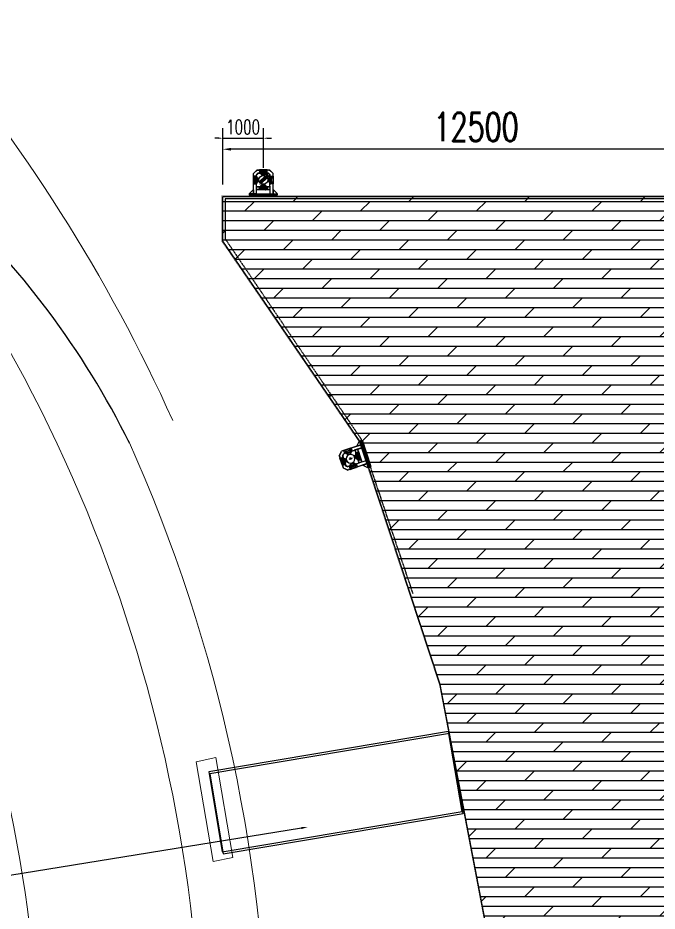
# Model space of a CAD drawing. Header units: millimetres. Extents: x -1003406 to 3312184, y 81337 to 716393.
# Drawn here: x 1464350 to 1480124, y 381044 to 403076 of the extents above; entities that cross this region are included whole.
import ezdxf

# ---------------------------------------------------------------- set-up
doc = ezdxf.new("R2010")
doc.units = ezdxf.units.MM
doc.header["$LTSCALE"] = 10
for name, pattern in [('CENTER2', [28.575, 19.05, -3.175, 3.175, -3.175]), ('DASHED2', [0.375, 0.25, -0.125]), ('DOTE', [2.42, 2, -0.2, 0.02, -0.2])]:
    doc.linetypes.add(name, pattern=pattern)
doc.layers.get('0').update_dxf_attribs({"linetype": 'CONTINUOUS'})
doc.layers.get('Defpoints').update_dxf_attribs({"linetype": 'CONTINUOUS'})
for name, color, linetype in [('DOTE', 1, 'DOTE'), ('L-PAVEMENT_HATCH铺装填充', 253, 'CONTINUOUS'), ('W-bridge approach引桥', 4, 'CONTINUOUS'), ('W-FLOAT_BOWL浮筒', 253, 'CONTINUOUS'), ('W-MOUNTING固定方式', 5, 'CONTINUOUS'), ('W-STEEL_FRAME钢架', 3, 'CONTINUOUS'), ('W-WOOD_FLOOR木地板', 30, 'CONTINUOUS')]:
    doc.layers.add(name, color=color, linetype=linetype)
doc.layers.add('文字及标注', color=3, linetype='CONTINUOUS', lineweight=15)
doc.styles.add('STANDARD_T3', font='simplex.shx', dxfattribs={"width": 0.7, "bigfont": 'gbcbig.shx'})
doc.dimstyles.new('W&&100', dxfattribs={"dimtxt": 350, "dimasz": 100, "dimexe": 250, "dimexo": 300, "dimgap": 100, "dimtad": 1, "dimdec": 0, "dimzin": 0, "dimdsep": 46, "dimtxsty": 'STANDARD_T3', "dimcen": 0.09, "dimclrd": 1, "dimclre": 1, "dimclrt": 7, "dimazin": 2, "dimtfac": 1, "dimtdec": 0, "dimtix": 1, "dimtmove": 2, "dimatfit": 3, "dimfxl": 100, "dimtolj": 1, "dimtzin": 0, "dimarcsym": 0})
doc.dimstyles.new('W&&200', dxfattribs={"dimtxt": 700, "dimasz": 200, "dimexe": 500, "dimexo": 600, "dimgap": 200, "dimtad": 1, "dimdec": 0, "dimzin": 0, "dimdsep": 46, "dimtxsty": 'STANDARD_T3', "dimcen": 0.09, "dimclrd": 1, "dimclre": 1, "dimclrt": 7, "dimazin": 2, "dimtfac": 1, "dimtdec": 0, "dimtix": 1, "dimtmove": 2, "dimatfit": 3, "dimfxl": 100, "dimtolj": 1, "dimtzin": 0, "dimarcsym": 0})
doc.dimstyles.new('W&&5', dxfattribs={"dimtxt": 17.5, "dimasz": 5, "dimexe": 12.5, "dimexo": 15, "dimgap": 5, "dimtad": 1, "dimdec": 0, "dimzin": 0, "dimdsep": 46, "dimtxsty": 'STANDARD_T3', "dimcen": 0.09, "dimclrd": 1, "dimclre": 1, "dimclrt": 7, "dimazin": 2, "dimtfac": 1, "dimtdec": 0, "dimtix": 1, "dimtmove": 2, "dimatfit": 3, "dimfxl": 100, "dimtolj": 1, "dimtzin": 0, "dimarcsym": 0})

# ---------------------------------------------------------------- blocks, each defined once
blk = doc.blocks.new('底图')
at = {"layer": 'L-PAVEMENT_HATCH铺装填充'}
blk.add_line((779705, 509204), (772136, 507098), dxfattribs=at)
at = {"layer": 'L-PAVEMENT_HATCH铺装填充', "lineweight": 15}
blk.add_arc((740562, 498313), 40480, 30.4827, 47.0051, dxfattribs=at)
at = {"layer": 'L-PAVEMENT_HATCH铺装填充', "lineweight": 20, "ltscale": 1.5}
for radius in [37650, 33650]:
    blk.add_arc((740562, 498313), radius, 6.2974, 51.0686, dxfattribs=at)
at = {"layer": 'L-PAVEMENT_HATCH铺装填充'}
blk.add_arc((756805, 506852), 20966, 32.6991, 53.672, dxfattribs=at)
at = {"layer": 'L-PAVEMENT_HATCH铺装填充', "lineweight": 0}
blk.add_arc((740562, 498313), 39280, 6.2974, 30.4827, dxfattribs=at)
at = {"layer": 'L-PAVEMENT_HATCH铺装填充'}
blk.add_solid([(779698, 509228), (779711, 509180), (779849, 509244)], dxfattribs=at)
blk = doc.blocks.new('*D914')
at = {"layer": 'Defpoints', "color": 0, "transparency": 16777216}
for p in [(1469407, 399835), (1469407, 398669), (1481907, 398669)]:
    blk.add_point(p, dxfattribs=at)
at = {"layer": 'W-bridge approach引桥', "color": 1, "lineweight": -2, "transparency": 16777216}
for p, q in [((1469407, 399269), (1469407, 400335)), ((1481907, 399269), (1481907, 400335)), ((1481707, 399835), (1469607, 399835))]:
    blk.add_line(p, q, dxfattribs=at)
at = {"layer": 'W-bridge approach引桥', "color": 1, "transparency": 16777216}
for points in [[(1469607, 399869), (1469607, 399802), (1469407, 399835)], [(1481707, 399869), (1481707, 399802), (1481907, 399835)]]:
    blk.add_solid(points, dxfattribs=at)
at = {"layer": 'W-bridge approach引桥', "color": 7, "transparency": 16777216, "insert": (1475657, 400385), "char_height": 700, "attachment_point": 5, "style": 'STANDARD_T3'}
blk.add_mtext('\\A1;12500', dxfattribs=at)
blk = doc.blocks.new('*U190')
blk.add_lwpolyline([(-12, 0), (-12, 2.5), (12, 2.5), (12, 0)], close=True)
blk = doc.blocks.new('*U189')
at = {"color": 8, "linetype": 'Continuous', "lineweight": 15}
for p, q in [((-1, 2), (-2, 1)), ((0, 1), (0, -1)), ((-1, -2), (-2, -1))]:
    blk.add_line(p, q, dxfattribs=at)
at = {"color": 7, "linetype": 'Continuous', "lineweight": 15}
for p, q in [((16, 1), (0, 1)), ((0, 0), (19, 0)), ((16, 1), (16, 0)), ((19, -1), (19, 0)), ((0, -1), (19, -1))]:
    blk.add_line(p, q, dxfattribs=at)
for centre, radius, start, end in [((-3, 0), 2.9, 41.3178, 318.6822), ((-3, 0), 1.45, 41.3178, 318.6822), ((0, 3), 2.82, 221.3178, 270), ((0, -3), 2.82, 90, 138.6822), ((0, 3), 1.37, 221.3178, 270), ((0, -3), 1.37, 90, 138.6822)]:
    blk.add_arc(centre, radius, start, end, dxfattribs=at)
blk = doc.blocks.new('无头销轴_B型_D12X150')
at = {"color": 0}
for p, q in [((-72, 6), (-72, -6)), ((72, 6), (72, -6))]:
    blk.add_line(p, q, dxfattribs=at)
blk.add_lwpolyline([(-75, 4), (-75, -4), (-72, -6), (72, -6), (75, -4), (75, 4), (72, 6), (-72, 6)], close=True, dxfattribs=at)
for centre in [(-70, 0), (70, 0)]:
    blk.add_circle(centre, 1.6, dxfattribs=at)
blk = doc.blocks.new('A$C1EDE4923')
at = {"color": 3, "linetype": 'CENTER2', "ltscale": 0.5}
for p, q in [((-284, 80), (-260, 80)), ((-272, 68), (-272, 92)), ((-235, 120), (-254, 120)), ((-146, 120), (-127, 120)), ((-97, 80), (-121, 80)), ((-109, 68), (-109, 92))]:
    blk.add_line(p, q, dxfattribs=at)
at = {"linetype": 'DASHED2'}
for p, q in [((-240, 126), (-249, 126)), ((-240, 113), (-249, 113)), ((-235, 126), (-145, 126)), ((-235, 113), (-145, 113)), ((-141, 126), (-132, 126)), ((-141, 113), (-132, 113))]:
    blk.add_line(p, q, dxfattribs=at)
at = {"color": 3, "linetype": 'CENTER2'}
blk.add_line((-241, 120), (-140, 120), dxfattribs=at)
for p, q in [((-232, 80), (-232, 160)), ((-148, 80), (-148, 160))]:
    blk.add_line(p, q)
for points in [[(-94, 40), (-94, 120), (-287, 120), (-287, 40)], [(-249, 142), (-240, 142), (-240, 40), (-249, 40)], [(-232, 160), (-148, 160), (-145, 157), (-145, 83), (-148, 80), (-232, 80), (-235, 83), (-235, 157)], [(-132, 142), (-141, 142), (-141, 40), (-132, 40)]]:
    blk.add_lwpolyline(points, close=True)
for centre in [(-272, 80), (-109, 80)]:
    blk.add_circle(centre, 7)
at = {"xscale": -1}
for name, p, rotation in [('无头销轴_B型_D12X150', (-190, 120), 180), ('*U189', (-260, 114), 270), ('*U190', (-249, 120), 90), ('*U190', (-237, 120), 90)]:
    blk.add_blockref(name, p, dxfattribs=dict(at, rotation=rotation))
for name, p, rotation in [('*U190', (-143, 120), 270), ('*U190', (-132, 120), 270), ('*U189', (-121, 114), 90)]:
    blk.add_blockref(name, p, dxfattribs=dict(rotation=rotation))
blk = doc.blocks.new('*D175')
at = {"color": 1, "lineweight": -2, "transparency": 16777216}
for p, q in [((-78, 311), (78, 464)), ((121, 506), (82, 468)), ((-82, 307), (-85, 304))]:
    blk.add_line(p, q, dxfattribs=at)
at = {"color": 1, "transparency": 16777216}
for points in [[(81, 468), (82, 467), (78, 464)], [(-82, 308), (-81, 307), (-78, 311)]]:
    blk.add_solid(points, dxfattribs=at)
at = {"layer": 'Defpoints', "color": 0, "transparency": 16777216}
for p in [(78, 464), (-78, 311)]:
    blk.add_point(p, dxfattribs=at)
at = {"color": 7, "transparency": 16777216, "insert": (93, 499), "char_height": 17.5, "attachment_point": 5, "rotation": 44.4737, "style": 'STANDARD_T3'}
blk.add_mtext('\\A1;∅219', dxfattribs=at)
blk = doc.blocks.new('*D698')
at = {"layer": 'Defpoints', "color": 0, "transparency": 16777216}
for p in [(1470407, 400108), (1470407, 399078), (1469407, 398669)]:
    blk.add_point(p, dxfattribs=at)
at = {"layer": '文字及标注', "color": 1, "lineweight": -2, "transparency": 16777216}
for p, q in [((1469407, 398969), (1469407, 400358)), ((1470407, 399378), (1470407, 400358)), ((1469307, 400108), (1469207, 400108)), ((1469407, 400108), (1470407, 400108)), ((1470507, 400108), (1470607, 400108))]:
    blk.add_line(p, q, dxfattribs=at)
at = {"layer": '文字及标注', "color": 1, "transparency": 16777216}
for points in [[(1469307, 400124), (1469307, 400091), (1469407, 400108)], [(1470507, 400124), (1470507, 400091), (1470407, 400108)]]:
    blk.add_solid(points, dxfattribs=at)
at = {"layer": '文字及标注', "color": 7, "transparency": 16777216, "insert": (1469907, 400383), "char_height": 350, "attachment_point": 5, "style": 'STANDARD_T3'}
blk.add_mtext('\\A1;1000', dxfattribs=at)
blk = doc.blocks.new('BZQ-T')
at = {"color": 252, "lineweight": 200, "ltscale": 100}
blk.add_line((-344.6, 6), (344.6, 6), dxfattribs=at)
at = {"layer": 'DOTE', "lineweight": 200, "ltscale": 100}
for p, q in [((-300, -17), (-300, 17)), ((-100, -17), (-100, 17)), ((100, -17), (100, 17)), ((300, -17), (300, 17))]:
    blk.add_line(p, q, dxfattribs=at)
at = {"layer": 'W-MOUNTING固定方式'}
for p, q in [((-154.6, 632.1), (-244.6, 542.1)), ((-244.6, 43), (-244.6, 542.1)), ((-121.4, 552.1), (-164.6, 509)), ((-164.6, 43), (-164.6, 509)), ((-154.6, 632.1), (154.3, 632.1)), ((-121.4, 552.1), (121.2, 552.1)), ((121.2, 552.1), (164.3, 509)), ((154.3, 632.1), (244.3, 542.1)), ((164.3, 223.1), (164.3, 509)), ((244.3, 43), (244.3, 542.1))]:
    blk.add_line(p, q, dxfattribs=at)
at = {"layer": 'W-MOUNTING固定方式', "color": 253, "linetype": 'CENTER2', "true_color": 0xadadad}
for p, q in [((-152.5, 627.1), (-239.6, 540.1)), ((-239.6, 43), (-239.6, 540.1)), ((-123.5, 557.1), (-169.6, 511.1)), ((-169.6, 43), (-169.6, 511.1)), ((-152.5, 627.1), (152.2, 627.1)), ((-123.5, 557.1), (123.2, 557.1)), ((123.2, 557.1), (169.3, 511.1)), ((152.2, 627.1), (239.3, 540.1)), ((169.3, 43), (169.3, 511.1)), ((239.3, 43), (239.3, 540.1)), ((-164.6, 218.1), (164.3, 218.1)), ((164.3, 148.1), (-164.6, 148.1))]:
    blk.add_line(p, q, dxfattribs=at)
at = {"layer": 'W-MOUNTING固定方式', "color": 0, "lineweight": 5}
for p, q in [((-164.6, 223.1), (164.3, 223.1)), ((164.3, 43), (164.3, 234)), ((164.3, 143.1), (-164.6, 143.1))]:
    blk.add_line(p, q, dxfattribs=at)
at = {"layer": 'W-MOUNTING固定方式', "color": 1}
for p, q in [((29.9, 383.5), (-30.1, 383.5)), ((29.9, 383.5), (-30.1, 383.5)), ((-0.1, 341.5), (-0.1, 425.5)), ((-0.1, 341.5), (-0.1, 425.5))]:
    blk.add_line(p, q, dxfattribs=at)
at = {"layer": 'W-MOUNTING固定方式', "lineweight": 25}
blk.add_lwpolyline([(-0.1, 425.3), (-0.1, 350)], dxfattribs=at)
at = {"layer": 'W-MOUNTING固定方式', "color": 1}
for points in [[(-344.6, 43), (-344.6, 53), (-254.6, 143), (-244.6, 143), (-244.6, 43)], [(344.3, 43), (344.3, 53), (254.3, 143), (244.3, 143), (244.3, 43)]]:
    blk.add_lwpolyline(points, close=True, dxfattribs=at)
at = {"layer": 'W-MOUNTING固定方式'}
blk.add_circle((-0.1, 387.6), 109.5, dxfattribs=at)
at = {"layer": 'W-STEEL_FRAME钢架'}
for p, q in [((-164.6, 43), (-244.6, 43)), ((164.3, 43), (244.3, 43))]:
    blk.add_line(p, q, dxfattribs=at)
for points in [[(-344.6, 43), (344.6, 43), (344.6, 0), (-344.6, 0)], [(-308, 6), (-292, 6), (-292, 0), (-308, 0)], [(-108, 6), (-92, 6), (-92, 0), (-108, 0)], [(108, 6), (92, 6), (92, 0), (108, 0)], [(308, 6), (292, 6), (292, 0), (308, 0)]]:
    blk.add_lwpolyline(points, close=True, dxfattribs=at)
at = {"layer": 'W-MOUNTING固定方式', "color": 6, "lineweight": 5, "extrusion": (0, 0, -1), "xscale": -1, "zscale": -1}
for p, rotation in [((284.1, 193), 90), ((190.6, 671.7), 180)]:
    blk.add_blockref('A$C1EDE4923', p, dxfattribs=dict(at, rotation=rotation))
at = {"layer": 'W-MOUNTING固定方式', "color": 6, "lineweight": 5, "extrusion": (0, 0, -1), "zscale": -1, "rotation": 270}
blk.add_blockref('A$C1EDE4923', (-283.9, 193), dxfattribs=at)
at = {"layer": 'W-MOUNTING固定方式', "color": 6, "lineweight": 5, "extrusion": (0, 0, -1), "zscale": -1}
blk.add_blockref('A$C1EDE4923', (190.6, 103.6), dxfattribs=at)
dim = blk.add_diameter_dim_2p(p1=(-78.3, 310.9), p2=(78, 464.4), dimstyle='W&&5')
dim.commit()
dim.dimension.update_dxf_attribs({"geometry": '*D175', "text_midpoint": (93.2, 498.6)})

msp = doc.modelspace()

# ---------------------------------------------------------------- hatches: boundary and pattern name
at = {"layer": 'W-WOOD_FLOOR木地板'}
h = msp.add_hatch(dxfattribs=at)
h.set_pattern_fill('DOLMIT', color=256, scale=300)
h.set_pattern_definition([(360, (202661.84, -305.2), (2e-08, 238.12262), []), (45, (202661.84, -305.2), (-476.2449, 476.2449), [336.7564, -673.512])])
h.paths.add_polyline_path([(1481906.5, 365669.1), (1481906.5, 398669.1), (1469406.5, 398669.1), (1469406.5, 397565.1), (1472793.5, 392620.7), (1474773.1, 386633.7), (1475906.5, 380681.3), (1475906.5, 353669.1), (1481906.5, 353669.1), (1481906.5, 361669.1)])

# ---------------------------------------------------------------- linework, layer by layer
at = {"layer": 'DOTE', "linetype": 'DOTE'}
msp.add_lwpolyline([(1481846.5, 395696.5), (1481846.5, 398609.1), (1469466.5, 398609.1), (1469466.5, 397625.1), (1472809.1, 392704.1), (1474093.9, 388879.8)], dxfattribs=at)
at = {"layer": 'W-bridge approach引桥'}
for points in [[(1474977.9, 385475.8), (1469061, 384480.6), (1469392.8, 382508.3), (1475309.7, 383503.6)], [(1475003.7, 385424), (1469086.8, 384428.8), (1469418.6, 382456.5), (1475335.5, 383451.7)]]:
    msp.add_lwpolyline(points, close=True, dxfattribs=at)
at = {"layer": 'W-FLOAT_BOWL浮筒', "const_width": 5}
msp.add_lwpolyline([(1481906.5, 363669.1), (1497906.5, 363669.1), (1497906.5, 361669.1), (1481906.5, 361669.1), (1481906.5, 353669.1), (1475906.5, 353669.1), (1475906.5, 380681.3), (1474773.1, 386633.7), (1472793.5, 392620.7), (1469406.5, 397565.1), (1469406.5, 398669.1), (1481906.5, 398669.1), (1481906.5, 391669.1), (1497906.5, 391669.1), (1497906.5, 389669.1), (1481906.5, 389669.1), (1481906.5, 377669.1), (1497906.5, 377669.1), (1497906.5, 375669.1), (1481906.5, 375669.1), (1481906.5, 363669.1)], dxfattribs=at)
at = {"layer": 'W-FLOAT_BOWL浮筒'}
msp.add_lwpolyline([(1481906.5, 363669.1), (1497906.5, 363669.1), (1497906.5, 361669.1), (1481906.5, 361669.1), (1481906.5, 353669.1), (1475906.5, 353669.1), (1475906.5, 380681.3), (1474773.1, 386633.7), (1472793.5, 392620.7), (1469406.5, 397565.1), (1469406.5, 398669.1), (1481906.5, 398669.1), (1481906.5, 377669.1), (1497906.5, 377669.1), (1497906.5, 375669.1), (1481906.5, 375669.1), (1481906.5, 363669.1)], dxfattribs=at)
at = {"layer": 'W-STEEL_FRAME钢架', "const_width": 5}
msp.add_lwpolyline([(1481931.5, 363694.1), (1497931.5, 363694.1), (1497931.5, 361644.1), (1481931.5, 361644.1), (1481931.5, 353644.1), (1475881.5, 353644.1), (1475881.5, 380678.9), (1474748.9, 386627.5), (1472770.9, 392609.5), (1469381.5, 397557.4), (1469381.5, 398694.1), (1481931.5, 398694.1), (1481931.5, 391694.1), (1497931.5, 391694.1), (1497931.5, 389644.1), (1481931.5, 389644.1), (1481931.5, 377694.1), (1497931.5, 377694.1), (1497931.5, 375644.1), (1481931.5, 375644.1)], close=True, dxfattribs=at)
at = {"layer": '文字及标注', "color": 0}
msp.add_lwpolyline([(1469166.9, 382264.8), (1469655, 382366.9), (1469234.4, 384831.3), (1468746.4, 384729.1)], close=True, dxfattribs=at)

# ---------------------------------------------------------------- block references
at = {"layer": 'L-PAVEMENT_HATCH铺装填充', "rotation": 353.6999999999994}
msp.add_blockref('底图', (640471.6, -37477.8), dxfattribs=at)
at = {"layer": 'W-STEEL_FRAME钢架', "lineweight": 200, "rotation": 359.999999994142}
msp.add_blockref('BZQ-T', (1470406.7, 398694.1), dxfattribs=at)
at = {"layer": 'W-STEEL_FRAME钢架', "lineweight": 200, "xscale": -1, "rotation": 108.2967602828712}
msp.add_blockref('BZQ-T', (1472926.8, 392322.6), dxfattribs=at)

# ---------------------------------------------------------------- dimensions: what is measured, and where the dimension line sits
at = {"layer": 'W-bridge approach引桥'}
dim = msp.add_linear_dim(base=(1469406.5, 399835.4), p1=(1481906.5, 398669.1), p2=(1469406.5, 398669.1), angle=360, dimstyle='W&&200', dxfattribs=at)
dim.commit()
dim.dimension.update_dxf_attribs({"geometry": '*D914', "text_midpoint": (1475656.5, 400385.4)})
at = {"layer": '文字及标注', "color": 0}
dim = msp.add_linear_dim(base=(1470406.6, 400107.6), p1=(1469406.5, 398669.1), p2=(1470406.6, 399077.6), dimstyle='W&&100', dxfattribs=at)
dim.commit()
dim.dimension.update_dxf_attribs({"geometry": '*D698', "text_midpoint": (1469906.6, 400382.6)})

doc.saveas('drawing.dxf')
